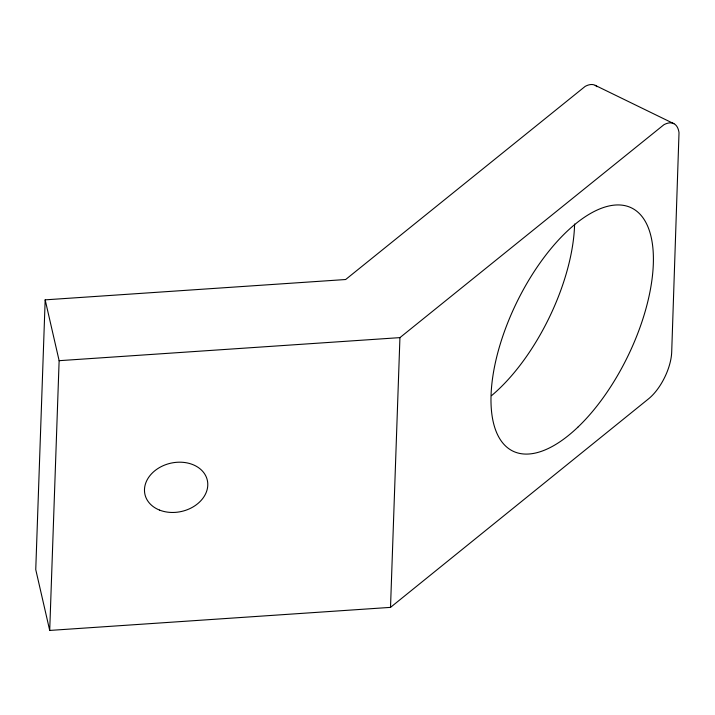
<?xml version="1.0" encoding="UTF-8"?>
<svg xmlns="http://www.w3.org/2000/svg" width="715" height="715" viewBox="0 0 715 715"><rect width="100%" height="100%" fill="white"/><g stroke="black" fill="none" stroke-linecap="round" stroke-linejoin="round"><path stroke-width="1.07" d="M45.17 299.853L35.75 569.605L49.71 630.433L390.515 607.375L648.577 398.818A36.903 16.838 -64 0 0 671.698 352.039L679.018 132.659A34.132 15.569 -64 0 0 663.877 124.75L399.935 337.623L59.13 360.682L45.17 299.853L345.649 279.52L585.156 86.399A34.132 15.569 -64 0 1 597.034 86.712M49.71 630.433L59.13 360.682M390.515 607.375L399.935 337.623M595.202 85.344L673.923 123.704M574.601 224.018A135.305 61.731 -64 0 1 491.491 395.681M159.552 510.09A31.978 24.73 -12.9 0 0 207.779 485.181A31.978 24.73 -12.9 0 0 161.072 466.698A31.978 24.73 -12.9 0 0 159.552 510.09M577.845 427.204A135.305 61.731 -64 0 0 639.487 213.669A135.305 61.731 -64 0 0 499.213 347.579A135.305 61.731 -64 0 0 577.845 427.204"/></g></svg>
